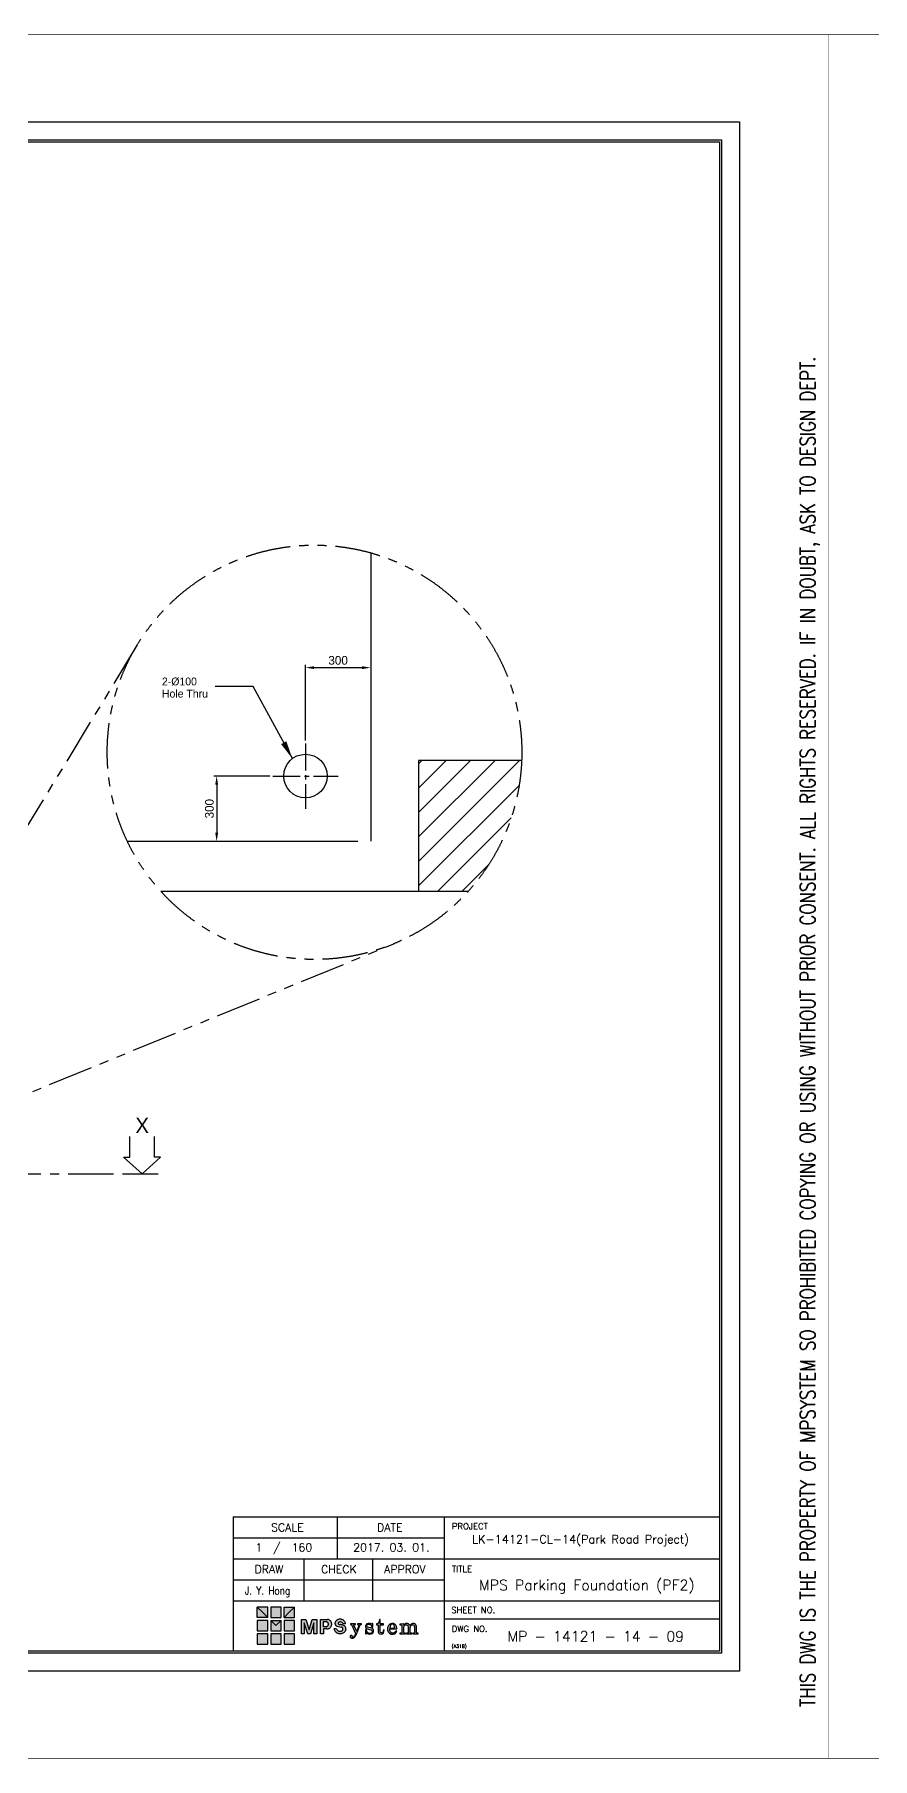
# Model space of a CAD drawing. Header units: millimetres. Extents: x -5 to 1510635, y -6 to 71285.
# Drawn here: x 608131 to 631223, y -5 to 47525 of the extents above; entities that cross this region are included whole.
import ezdxf
from ezdxf.enums import TextEntityAlignment as Align

# ---------------------------------------------------------------- set-up
doc = ezdxf.new("R2010")
doc.units = ezdxf.units.MM
doc.header["$LTSCALE"] = 1000
for name, pattern in [('CENTER', [2, 1.25, -0.25, 0.25, -0.25]), ('CENTER2', [1.125, 0.75, -0.125, 0.125, -0.125]), ('PHANTOM2', [1.25, 0.625, -0.125, 0.125, -0.125, 0.125, -0.125]), ('S-BM-1ST$0$HIDDEN', [9.525, 6.35, -3.175])]:
    doc.linetypes.add(name, pattern=pattern)
for name, color, linetype in [('1', 1, 'CENTER'), ('2', 42, 'Continuous'), ('3', 3, 'Continuous'), ('MP-1', 1, 'CENTER'), ('MP-2', 42, 'Continuous'), ('MP-3', 3, 'Continuous'), ('MP-7', 7, 'Continuous'), ('MP-8', 8, 'Continuous'), ('S-BM-1ST$0$S-BEAM', 21, 'Continuous'), ('S-COL 1ST$0$S-COL-1', 31, 'Continuous'), ('S-COL 1ST$0$S-COL-HATCH', 11, 'Continuous')]:
    doc.layers.add(name, color=color, linetype=linetype)
doc.styles.add('GHD', font='OUTLINE', dxfattribs={"bigfont": 'GHD'})
doc.styles.add('GHG1', font='simplex.shx', dxfattribs={"bigfont": 'whgtxt.shx'})
doc.styles.add('ROMANS', font='ROMANS.shx')
doc.dimstyles.new('MPS2', dxfattribs={"dimscale": 100, "dimtxt": 3, "dimasz": 3, "dimexe": 1, "dimexo": 1, "dimgap": 1, "dimtad": 1, "dimzin": 12, "dimdsep": 46, "dimtxsty": 'Standard', "dimcen": 1, "dimclrd": 1, "dimclre": 1, "dimclrt": 7, "dimazin": 2, "dimtfac": 1, "dimtmove": 0, "dimatfit": 3, "dimfxl": 1, "dimarcsym": 0})

# ---------------------------------------------------------------- blocks, each defined once
blk = doc.blocks.new('MP LOGO')
h = blk.add_hatch(color=20)
h.paths.add_polyline_path([(9, 55), (0, 64), (0, 46), (18, 46)])
h.paths.add_polyline_path([(18, 41), (0, 41), (0, 23), (18, 23)])
h.paths.add_polyline_path([(32, 32), (23, 41), (23, 23), (41, 23), (41, 41)])
h.paths.add_polyline_path([(64, 23), (64, 41), (46, 41), (46, 23)])
h.paths.add_polyline_path([(64, 46), (64, 64), (55, 55), (46, 46)])
h.paths.add_polyline_path([(64, 18), (46, 18), (46, 0), (64, 0)])
h.paths.add_polyline_path([(0, 0), (18, 0), (18, 18), (0, 18)])
h = blk.add_hatch(color=131)
h.paths.add_polyline_path([(18, 64), (0, 64), (9, 55), (18, 46)])
h.paths.add_polyline_path([(41, 64), (23, 64), (23, 46), (41, 46)])
h.paths.add_polyline_path([(64, 64), (46, 64), (46, 46), (55, 55)])
h.paths.add_polyline_path([(41, 41), (23, 41), (32, 32)])
h.paths.add_polyline_path([(41, 18), (23, 18), (23, 0), (41, 0)])
at = {"color": 131}
for points in [[(9, 55), (18, 46), (18, 64), (0, 64)], [(23, 46), (41, 46), (41, 64), (23, 64)], [(55, 55), (46, 46), (46, 64), (64, 64)], [(23, 0), (41, 0), (41, 18), (23, 18)]]:
    blk.add_lwpolyline(points, close=True, dxfattribs=at)
at = {"color": 20}
for points in [[(9, 55), (18, 46), (0, 46), (0, 64)], [(55, 55), (46, 46), (64, 46), (64, 64)], [(0, 23), (18, 23), (18, 41), (0, 41)], [(32, 32), (23, 41), (23, 23), (41, 23), (41, 41)], [(46, 23), (64, 23), (64, 41), (46, 41)], [(0, 0), (18, 0), (18, 18), (0, 18)], [(46, 0), (64, 0), (64, 18), (46, 18)]]:
    blk.add_lwpolyline(points, close=True, dxfattribs=at)
at = {"color": 143}
blk.add_lwpolyline([(23, 41), (41, 41), (32, 32), (32, 32)], close=True, dxfattribs=at)
blk = doc.blocks.new('MP LOGO 02')
at = {"layer": 'MP-2'}
h = blk.add_hatch(color=256, dxfattribs=at)
h.paths.add_polyline_path([(8.38, 4.28), (7.62, 4.28), (7.62, 1.78), (8.09, 1.78), (8.09, 3.69), (8.69, 1.78), (9.16, 1.78), (9.76, 3.69), (9.76, 1.78), (10.23, 1.78), (10.23, 4.28), (9.47, 4.28), (8.92, 2.49)])
h.paths.add_polyline_path([(10.86, 1.78), (11.38, 1.78), (11.38, 2.62), (12, 2.62), (12.11, 2.63), (12.2, 2.65), (12.3, 2.68), (12.39, 2.73), (12.47, 2.78), (12.55, 2.85), (12.62, 2.92), (12.68, 3), (12.73, 3.09), (12.77, 3.18), (12.79, 3.28), (12.81, 3.38), (12.81, 3.48), (12.8, 3.58), (12.78, 3.68), (12.75, 3.77), (12.7, 3.86), (12.65, 3.95), (12.59, 4.02), (12.51, 4.09), (12.43, 4.15), (12.35, 4.2), (12.25, 4.24), (12.16, 4.27), (12.06, 4.28), (10.86, 4.28)])
h.paths.add_polyline_path([(11.38, 3.89), (11.85, 3.89), (11.92, 3.88), (11.99, 3.85), (12.05, 3.82), (12.1, 3.77), (12.15, 3.72), (12.19, 3.66), (12.22, 3.59), (12.23, 3.52), (12.24, 3.45), (12.23, 3.38), (12.22, 3.31), (12.19, 3.24), (12.15, 3.18), (12.1, 3.13), (12.05, 3.09), (11.99, 3.05), (11.92, 3.02), (11.85, 3.01), (11.38, 3.01)], flags=16)
h.paths.add_polyline_path([(14.02, 3.76), (14.1, 3.8), (14.18, 3.82), (14.26, 3.83), (14.34, 3.83), (14.42, 3.81), (14.5, 3.79), (14.57, 3.75), (14.64, 3.7), (14.7, 3.65), (14.75, 3.58), (15.19, 3.58), (15.16, 3.69), (15.11, 3.79), (15.06, 3.88), (14.99, 3.97), (14.91, 4.05), (14.83, 4.12), (14.74, 4.18), (14.64, 4.23), (14.53, 4.27), (14.42, 4.29), (14.31, 4.31), (14.2, 4.31), (14.09, 4.29), (13.99, 4.27), (13.88, 4.23), (13.78, 4.18), (13.69, 4.12), (13.6, 4.05), (13.53, 3.97), (13.48, 3.92), (13.44, 3.85), (13.41, 3.79), (13.39, 3.72), (13.37, 3.64), (13.37, 3.57), (13.39, 3.49), (13.41, 3.42), (13.44, 3.35), (13.48, 3.29), (13.52, 3.23), (13.58, 3.19), (13.64, 3.14), (13.71, 3.11), (14.46, 2.93), (14.55, 2.91), (14.65, 2.84), (14.72, 2.75), (14.75, 2.63), (14.74, 2.52), (14.7, 2.41), (14.62, 2.32), (14.54, 2.28), (14.46, 2.25), (14.37, 2.23), (14.29, 2.22), (14.2, 2.23), (14.11, 2.24), (14.03, 2.27), (13.95, 2.3), (13.88, 2.35), (13.81, 2.41), (13.75, 2.47), (13.7, 2.54), (13.66, 2.62), (13.19, 2.62), (13.23, 2.51), (13.28, 2.4), (13.34, 2.3), (13.41, 2.21), (13.49, 2.12), (13.58, 2.05), (13.68, 1.98), (13.78, 1.92), (13.89, 1.88), (14, 1.85), (14.12, 1.82), (14.24, 1.82), (14.35, 1.82), (14.47, 1.83), (14.58, 1.86), (14.69, 1.9), (14.8, 1.95), (14.9, 2.02), (14.99, 2.09), (15.08, 2.17), (15.15, 2.26), (15.22, 2.36), (15.25, 2.43), (15.27, 2.51), (15.28, 2.59), (15.27, 2.67), (15.26, 2.75), (15.24, 2.83), (15.21, 2.9), (15.17, 2.97), (15.12, 3.04), (15.06, 3.1), (15, 3.14), (14.93, 3.19), (14.85, 3.22), (14.74, 3.27), (14.62, 3.32), (14.5, 3.36), (14.38, 3.38), (14.26, 3.4), (14.18, 3.41), (14.1, 3.42), (14.03, 3.46), (13.95, 3.52), (13.92, 3.59), (13.92, 3.67), (13.97, 3.74)])
h.paths.add_polyline_path([(16.65, 3.29), (16.65, 3.36), (16.7, 3.4), (16.91, 3.4), (16.91, 3.52), (16.03, 3.52), (16.03, 3.4), (16.16, 3.38), (16.3, 3.3), (16.93, 1.85), (16.89, 1.71), (16.73, 1.44), (16.6, 1.28), (16.47, 1.2), (16.35, 1.21), (16.37, 1.41), (16.29, 1.51), (16.13, 1.51), (16.01, 1.42), (16, 1.21), (16.09, 1.09), (16.24, 1.03), (16.44, 1.03), (16.57, 1.08), (16.76, 1.23), (16.94, 1.49), (17.11, 1.82), (17.68, 3.25), (17.79, 3.36), (17.97, 3.4), (17.97, 3.52), (17.23, 3.52), (17.23, 3.4), (17.45, 3.37), (17.5, 3.31), (17.5, 3.25), (17.12, 2.26), (17.06, 2.32)])
h.paths.add_polyline_path([(18.99, 2.94), (18.89, 3.01), (18.85, 3.09), (18.85, 3.24), (18.89, 3.31), (19, 3.41), (19.08, 3.43), (19.38, 3.42), (19.5, 3.36), (19.62, 3.25), (19.78, 2.94), (19.88, 2.94), (19.88, 3.56), (19.78, 3.56), (19.67, 3.43), (19.44, 3.56), (19.1, 3.58), (18.85, 3.5), (18.72, 3.36), (18.64, 3.14), (18.64, 2.97), (18.68, 2.83), (18.73, 2.74), (18.89, 2.62), (19.56, 2.45), (19.67, 2.4), (19.78, 2.28), (19.78, 2.09), (19.71, 1.98), (19.56, 1.9), (19.44, 1.87), (19.21, 1.9), (19.03, 1.98), (18.9, 2.11), (18.81, 2.28), (18.76, 2.47), (18.62, 2.47), (18.62, 1.76), (18.76, 1.76), (18.84, 1.9), (19.1, 1.77), (19.25, 1.73), (19.62, 1.76), (19.82, 1.86), (19.96, 2.04), (20, 2.17), (20, 2.42), (19.95, 2.57), (19.82, 2.7), (19.7, 2.78)])
h.paths.add_polyline_path([(21.18, 3.36), (21.73, 3.36), (21.73, 3.52), (21.18, 3.52), (21.18, 4.28), (21.03, 4.28), (20.99, 4.03), (20.92, 3.79), (20.74, 3.58), (20.52, 3.52), (20.52, 3.36), (20.82, 3.36), (20.82, 2.06), (20.85, 1.96), (20.96, 1.83), (21.09, 1.76), (21.39, 1.73), (21.58, 1.81), (21.71, 1.92), (21.81, 2.13), (21.84, 2.47), (21.71, 2.47), (21.68, 2.21), (21.56, 2), (21.45, 1.95), (21.32, 1.95), (21.2, 2.03), (21.18, 2.09)])
h.paths.add_polyline_path([(24.02, 2.64), (24.02, 2.75), (23.92, 3.15), (23.84, 3.29), (23.71, 3.43), (23.43, 3.57), (23.15, 3.58), (22.95, 3.53), (22.81, 3.46), (22.57, 3.2), (22.44, 2.85), (22.43, 2.49), (22.47, 2.31), (22.55, 2.12), (22.76, 1.88), (23.06, 1.75), (23.41, 1.73), (23.63, 1.81), (23.8, 1.93), (23.92, 2.07), (24.02, 2.27), (23.89, 2.31), (23.77, 2.12), (23.63, 2), (23.53, 1.95), (23.43, 1.92), (23.17, 1.93), (23, 2.03), (22.91, 2.14), (22.84, 2.34), (22.81, 2.64)])
h.paths.add_polyline_path([(22.81, 2.79), (22.85, 3.07), (22.92, 3.25), (23.02, 3.37), (23.16, 3.43), (23.35, 3.43), (23.45, 3.4), (23.53, 3.32), (23.62, 3.12), (23.62, 2.8)], flags=16)
h.paths.add_polyline_path([(25.23, 2.86), (25.26, 3.01), (25.34, 3.2), (25.43, 3.29), (25.57, 3.36), (25.75, 3.36), (25.86, 3.31), (25.94, 3.22), (26, 3.06), (26, 1.98), (25.94, 1.92), (25.68, 1.92), (25.68, 1.78), (26.61, 1.78), (26.61, 1.92), (26.38, 1.92), (26.33, 2), (26.33, 2.89), (26.37, 3.06), (26.43, 3.19), (26.51, 3.27), (26.68, 3.36), (26.86, 3.36), (26.97, 3.3), (27.04, 3.17), (27.08, 3), (27.08, 2.01), (27.02, 1.92), (26.77, 1.92), (26.77, 1.78), (27.7, 1.78), (27.7, 1.92), (27.46, 1.92), (27.41, 1.98), (27.41, 3.06), (27.38, 3.24), (27.22, 3.47), (27.02, 3.57), (26.74, 3.57), (26.47, 3.43), (26.35, 3.3), (26.33, 3.25), (26.29, 3.22), (26.22, 3.36), (26.05, 3.52), (25.86, 3.58), (25.7, 3.58), (25.57, 3.55), (25.42, 3.46), (25.32, 3.37), (25.26, 3.26), (25.23, 3.26), (25.23, 3.52), (24.56, 3.48), (24.56, 3.32), (24.85, 3.32), (24.9, 3.25), (24.9, 2), (24.83, 1.92), (24.57, 1.92), (24.57, 1.78), (24.9, 1.78), (25.52, 1.78), (25.52, 1.92), (25.28, 1.92), (25.23, 2)])
for points in [[(8.09, 1.78), (7.62, 1.78), (7.62, 4.28), (8.38, 4.28), (8.92, 2.49), (9.47, 4.28), (10.23, 4.28), (10.23, 1.78), (9.76, 1.78), (9.76, 3.69), (9.16, 1.78), (8.69, 1.78), (8.09, 3.69), (8.09, 1.78)], [(16.03, 3.52), (16.03, 3.4), (16.16, 3.38), (16.3, 3.3), (16.93, 1.85), (16.89, 1.71), (16.73, 1.44), (16.6, 1.28), (16.47, 1.2), (16.35, 1.21), (16.37, 1.41), (16.29, 1.51), (16.13, 1.51), (16.01, 1.42), (16, 1.21), (16.09, 1.09), (16.24, 1.03), (16.44, 1.03), (16.57, 1.08), (16.76, 1.23), (16.94, 1.49), (17.11, 1.82), (17.68, 3.25), (17.79, 3.36), (17.97, 3.4), (17.97, 3.52), (17.23, 3.52), (17.23, 3.4), (17.45, 3.37), (17.5, 3.31), (17.5, 3.25), (17.12, 2.26), (17.06, 2.32), (16.65, 3.29), (16.65, 3.36), (16.7, 3.4), (16.91, 3.4), (16.91, 3.52), (16.03, 3.52)], [(19.1, 3.58), (18.85, 3.5), (18.72, 3.36), (18.64, 3.14), (18.64, 2.97), (18.68, 2.83), (18.73, 2.74), (18.89, 2.62), (19.56, 2.45), (19.67, 2.4), (19.78, 2.28), (19.78, 2.09), (19.71, 1.98), (19.56, 1.9), (19.44, 1.87), (19.21, 1.9), (19.03, 1.98), (18.9, 2.11), (18.81, 2.28), (18.76, 2.47), (18.62, 2.47), (18.62, 1.76), (18.76, 1.76), (18.84, 1.9), (19.1, 1.77), (19.25, 1.73), (19.62, 1.76), (19.82, 1.86), (19.96, 2.04), (20, 2.17), (20, 2.42), (19.95, 2.57), (19.82, 2.7), (19.7, 2.78), (18.99, 2.94), (18.89, 3.01), (18.85, 3.09), (18.85, 3.24), (18.89, 3.31), (19, 3.41), (19.08, 3.43), (19.38, 3.42), (19.5, 3.36), (19.62, 3.25), (19.78, 2.94), (19.88, 2.94), (19.88, 3.56), (19.78, 3.56), (19.69, 3.45), (19.65, 3.45), (19.44, 3.56), (19.1, 3.58)], [(21.03, 4.28), (20.99, 4.03), (20.92, 3.79), (20.74, 3.58), (20.52, 3.52), (20.52, 3.36), (20.82, 3.36), (20.82, 2.06), (20.85, 1.96), (20.96, 1.83), (21.09, 1.76), (21.39, 1.73), (21.58, 1.81), (21.71, 1.92), (21.81, 2.13), (21.84, 2.47), (21.71, 2.47), (21.68, 2.21), (21.56, 2), (21.45, 1.95), (21.32, 1.95), (21.2, 2.03), (21.18, 2.09), (21.18, 3.36), (21.73, 3.36), (21.73, 3.52), (21.18, 3.52), (21.18, 4.28), (21.03, 4.28)], [(23.15, 3.58), (22.95, 3.53), (22.81, 3.46), (22.57, 3.2), (22.44, 2.85), (22.43, 2.49), (22.47, 2.31), (22.55, 2.12), (22.76, 1.88), (23.06, 1.75), (23.41, 1.73), (23.63, 1.81), (23.8, 1.93), (23.92, 2.07), (24.02, 2.27), (23.89, 2.31), (23.77, 2.12), (23.63, 2), (23.53, 1.95), (23.43, 1.92), (23.17, 1.93), (23, 2.03), (22.91, 2.14), (22.84, 2.34), (22.81, 2.64), (24.02, 2.64), (24.02, 2.75), (23.92, 3.15), (23.84, 3.29), (23.71, 3.43), (23.43, 3.57), (23.15, 3.58)], [(23.16, 3.43), (23.02, 3.37), (22.92, 3.25), (22.85, 3.07), (22.81, 2.79), (23.62, 2.8), (23.62, 3.12), (23.53, 3.32), (23.45, 3.4), (23.35, 3.43), (23.16, 3.43)], [(25.7, 3.58), (25.57, 3.55), (25.42, 3.46), (25.32, 3.37), (25.26, 3.26), (25.23, 3.26), (25.23, 3.52), (24.56, 3.48), (24.56, 3.32), (24.85, 3.32), (24.9, 3.25), (24.9, 2), (24.83, 1.92), (24.57, 1.92), (24.57, 1.78), (24.9, 1.78), (25.52, 1.78), (25.52, 1.92), (25.28, 1.92), (25.23, 2), (25.23, 2.86), (25.26, 3.01), (25.34, 3.2), (25.43, 3.29), (25.57, 3.36), (25.75, 3.36), (25.86, 3.31), (25.94, 3.22), (26, 3.06), (26, 1.98), (25.94, 1.92), (25.68, 1.92), (25.68, 1.78), (26.61, 1.78), (26.61, 1.92), (26.38, 1.92), (26.33, 2), (26.33, 2.89), (26.37, 3.06), (26.43, 3.19), (26.51, 3.27), (26.68, 3.36), (26.86, 3.36), (26.97, 3.3), (27.04, 3.17), (27.08, 3), (27.08, 2.01), (27.02, 1.92), (26.77, 1.92), (26.77, 1.78), (27.7, 1.78), (27.7, 1.92), (27.46, 1.92), (27.41, 1.98), (27.41, 3.06), (27.38, 3.24), (27.22, 3.47), (27.02, 3.57), (26.74, 3.57), (26.47, 3.43), (26.35, 3.3), (26.33, 3.25), (26.29, 3.22), (26.22, 3.36), (26.05, 3.52), (25.86, 3.58), (25.7, 3.58)]]:
    blk.add_lwpolyline(points, close=True, dxfattribs=at)
for points in [[(12, 2.62), (11.38, 2.62), (11.38, 1.78), (10.86, 1.78), (10.86, 4.28), (12.06, 4.28)], [(11.85, 3.01), (11.38, 3.01), (11.38, 3.89), (11.85, 3.89)], [(11.85, 3.01), (11.92, 3.02), (11.99, 3.05), (12.05, 3.09), (12.1, 3.13), (12.15, 3.18), (12.19, 3.24), (12.22, 3.31), (12.23, 3.38), (12.24, 3.45), (12.23, 3.52), (12.22, 3.59), (12.19, 3.66), (12.15, 3.72), (12.1, 3.77), (12.05, 3.82), (11.99, 3.85), (11.92, 3.88), (11.85, 3.89)], [(12, 2.62), (12.11, 2.63), (12.2, 2.65), (12.3, 2.68), (12.39, 2.73), (12.47, 2.78), (12.55, 2.85), (12.62, 2.92), (12.68, 3), (12.73, 3.09), (12.77, 3.18), (12.79, 3.28), (12.81, 3.38), (12.81, 3.48), (12.8, 3.58), (12.78, 3.68), (12.75, 3.77), (12.7, 3.86), (12.65, 3.95), (12.59, 4.02), (12.51, 4.09), (12.43, 4.15), (12.35, 4.2), (12.25, 4.24), (12.16, 4.27), (12.06, 4.28)], [(13.66, 2.62), (13.19, 2.62), (13.23, 2.51), (13.28, 2.4), (13.34, 2.3), (13.41, 2.21), (13.49, 2.12), (13.58, 2.05), (13.68, 1.98), (13.78, 1.92), (13.89, 1.88), (14, 1.85), (14.12, 1.82), (14.24, 1.82), (14.35, 1.82), (14.47, 1.83), (14.58, 1.86), (14.69, 1.9), (14.8, 1.95), (14.9, 2.02), (14.99, 2.09), (15.08, 2.17), (15.15, 2.26), (15.22, 2.36), (15.25, 2.43), (15.27, 2.51), (15.28, 2.59), (15.27, 2.67), (15.26, 2.75), (15.24, 2.83), (15.21, 2.9), (15.17, 2.97), (15.12, 3.04), (15.06, 3.1), (15, 3.14), (14.93, 3.19), (14.85, 3.22), (14.74, 3.27), (14.62, 3.32), (14.5, 3.36), (14.38, 3.38), (14.26, 3.4)], [(14.75, 3.58), (15.19, 3.58), (15.16, 3.69), (15.11, 3.79), (15.06, 3.88), (14.99, 3.97), (14.91, 4.05), (14.83, 4.12), (14.74, 4.18), (14.64, 4.23), (14.53, 4.27), (14.42, 4.29), (14.31, 4.31), (14.2, 4.31), (14.09, 4.29), (13.99, 4.27), (13.88, 4.23), (13.78, 4.18), (13.69, 4.12), (13.6, 4.05), (13.53, 3.97), (13.48, 3.92), (13.44, 3.85), (13.41, 3.79), (13.39, 3.72), (13.37, 3.64), (13.37, 3.57), (13.39, 3.49), (13.41, 3.42), (13.44, 3.35), (13.48, 3.29), (13.52, 3.23), (13.58, 3.19), (13.64, 3.14), (13.71, 3.11), (14.46, 2.93)], [(14.02, 3.76), (13.99, 3.75), (13.96, 3.72), (13.93, 3.69), (13.92, 3.65), (13.92, 3.61), (13.93, 3.57), (13.94, 3.53), (13.97, 3.5)], [(13.97, 3.5), (14.03, 3.46), (14.1, 3.42), (14.18, 3.41), (14.26, 3.4)], [(14.75, 3.58), (14.7, 3.65), (14.64, 3.7), (14.57, 3.75), (14.5, 3.79), (14.42, 3.81), (14.34, 3.83), (14.26, 3.83), (14.18, 3.82), (14.1, 3.8), (14.02, 3.76)], [(13.66, 2.62), (13.7, 2.54), (13.75, 2.47), (13.81, 2.41), (13.88, 2.35), (13.95, 2.3), (14.03, 2.27), (14.11, 2.24), (14.2, 2.23), (14.29, 2.22), (14.37, 2.23), (14.46, 2.25), (14.54, 2.28)], [(14.54, 2.28), (14.59, 2.31), (14.64, 2.34), (14.68, 2.39), (14.71, 2.44), (14.73, 2.49), (14.75, 2.55), (14.75, 2.61), (14.74, 2.66), (14.73, 2.72), (14.7, 2.77), (14.66, 2.82), (14.62, 2.86), (14.57, 2.89), (14.52, 2.92), (14.46, 2.93)]]:
    blk.add_lwpolyline(points, dxfattribs=at)
at = {"color": 40, "xscale": 0.1000000000000227, "yscale": 0.1000000000000227, "zscale": 0.1000000000000227}
blk.add_blockref('MP LOGO', (0, 0), dxfattribs=at)
blk = doc.blocks.new('*D268')
at = {"layer": 'DEFPOINTS', "color": 0, "linetype": 'ByBlock', "transparency": 16777216}
for p in [(617397, 30069), (617397, 30069), (615597, 27981)]:
    blk.add_point(p, dxfattribs=at)
at = {"layer": 'MP-7', "color": 1, "linetype": 'ByBlock', "lineweight": -2, "transparency": 16777216}
for p, q in [((615597, 28061), (615597, 30149)), ((615837, 30069), (617157, 30069))]:
    blk.add_line(p, q, dxfattribs=at)
at = {"layer": 'MP-7', "color": 1, "linetype": 'ByBlock', "transparency": 16777216}
for points in [[(615837, 30109), (615837, 30029), (615597, 30069)], [(617157, 30109), (617157, 30029), (617397, 30069)]]:
    blk.add_solid(points, dxfattribs=at)
at = {"layer": 'MP-7', "color": 7, "linetype": 'ByBlock', "transparency": 16777216, "insert": (616497, 30269), "char_height": 240, "attachment_point": 5}
blk.add_mtext('300', dxfattribs=at)
blk = doc.blocks.new('*D269')
at = {"layer": 'DEFPOINTS', "color": 0, "linetype": 'ByBlock', "transparency": 16777216}
for p in [(614697, 27081), (613151, 25281), (613151, 25281)]:
    blk.add_point(p, dxfattribs=at)
at = {"layer": 'MP-7', "color": 1, "linetype": 'ByBlock', "lineweight": -2, "transparency": 16777216}
for p, q in [((614617, 27081), (613071, 27081)), ((613151, 26841), (613151, 25521))]:
    blk.add_line(p, q, dxfattribs=at)
at = {"layer": 'MP-7', "color": 1, "linetype": 'ByBlock', "transparency": 16777216}
for points in [[(613111, 26841), (613191, 26841), (613151, 27081)], [(613111, 25521), (613191, 25521), (613151, 25281)]]:
    blk.add_solid(points, dxfattribs=at)
at = {"layer": 'MP-7', "color": 7, "linetype": 'ByBlock', "transparency": 16777216, "insert": (612951, 26181), "char_height": 240, "attachment_point": 5, "rotation": 90}
blk.add_mtext('300', dxfattribs=at)

msp = doc.modelspace()

# ---------------------------------------------------------------- hatches: boundary and pattern name
at = {"layer": 'S-COL 1ST$0$S-COL-HATCH'}
h = msp.add_hatch(dxfattribs=at)
h.set_pattern_fill('ANSI31', color=256, scale=150)
h.set_pattern_definition([(45, (-23422692.56, 964820.3), (-336.759605, 336.759605), [])])
h.paths.add_polyline_path([(618715.511, 23907.49), (620086.123, 23907.49, 0.175406688), (621554.267, 27507.49), (618715.511, 27507.49)])

# ---------------------------------------------------------------- linework, layer by layer
at = {"layer": '1'}
msp.add_line((601058.708, 16115.545, 0), (610652.906, 16115.545, 0), dxfattribs=at)
at = {"layer": '3'}
msp.add_line((610652.906, 16115.545, 0), (611535.906, 16115.545, 0), dxfattribs=at)
at = {"layer": 'MP-1', "color": 6, "linetype": 'PHANTOM2', "ltscale": 2}
for p, q in [((610964.729, 30699.657, 0), (600467.334, 13408.361, 0)), ((599292.802, 14783.297, 0), (618011.92, 22450.036, 0))]:
    msp.add_line(p, q, dxfattribs=at)
at = {"layer": 'MP-1', "linetype": 'CENTER2'}
for p, q in [((615597.28, 27981.101, 0), (615597.28, 26181.101, 0)), ((614697.28, 27081.101, 0), (616497.28, 27081.101, 0))]:
    msp.add_line(p, q, dxfattribs=at)
at = {"layer": 'MP-1', "color": 6, "linetype": 'PHANTOM2', "ltscale": 2}
msp.add_circle((615847.128, 27735.596, 0), 5711.696, dxfattribs=at)
at = {"layer": 'MP-2'}
for p, q in [((610754.119, 16577.862, 0), (610754.119, 17141.021, 0)), ((611434.7, 16577.862, 0), (611434.7, 17141.021, 0)), ((611094.409, 16115.553, 0), (610586.002, 16577.862, 0)), ((610586.002, 16577.862, 0), (610754.119, 16577.862, 0)), ((611094.409, 16115.553, 0), (611602.816, 16577.862, 0)), ((611602.816, 16577.862, 0), (611434.7, 16577.862, 0)), ((613604.973, 6661.238), (613604.973, 2954.343)), ((613604.973, 6661.238), (627005.657, 6661.238)), ((616473.7, 6661.238), (616473.7, 5501.274)), ((619416.103, 6661.238), (619416.103, 2954.343)), ((613604.973, 6081.256), (619416.103, 6081.256)), ((613604.973, 5501.274), (627005.657, 5501.274)), ((615550.718, 5501.274), (615550.718, 4341.311)), ((617446.573, 5501.274), (617446.573, 4341.311)), ((613604.973, 4921.293), (619416.103, 4921.293)), ((613604.973, 4341.311), (627005.657, 4341.311)), ((619416.103, 3843.952), (627005.657, 3843.952))]:
    msp.add_line(p, q, dxfattribs=at)
at = {"layer": 'MP-2', "const_width": 10}
for points in [[(630000, 0), (562800, 0), (562800, 47520), (630000, 47520)], [(697200, 0), (630000, 0), (630000, 47520), (697200, 47520)]]:
    msp.add_lwpolyline(points, close=True, dxfattribs=at)
at = {"layer": 'MP-7'}
for points in [[(565240, 45120), (627560, 45120), (627560, 2400), (565240, 2400)], [(627061.091, 2898.909), (565738.909, 2898.909), (565738.909, 44621.091), (627061.091, 44621.091)], [(565794.343, 44565.657), (627005.657, 44565.657), (627005.657, 2954.343), (565794.343, 2954.343)]]:
    msp.add_lwpolyline(points, close=True, dxfattribs=at)
at = {"layer": 'MP-8'}
msp.add_line((617397.28, 33232.914, 0), (617397.28, 25281.101, 0), dxfattribs=at)
msp.add_circle((615597.28, 27081.101, 0), 600, dxfattribs=at)
at = {"layer": 'S-BM-1ST$0$S-BEAM', "linetype": 'S-BM-1ST$0$HIDDEN'}
msp.add_line((610689.713, 25281.101, 0), (618715.511, 25281.101, 0), dxfattribs=at)
at = {"layer": 'S-BM-1ST$0$S-BEAM'}
msp.add_line((611608.133, 23907.49, 0), (618715.511, 23907.49, 0), dxfattribs=at)
at = {"layer": 'S-COL 1ST$0$S-COL-1', "elevation": 0}
msp.add_lwpolyline([(621554.267, 27507.49), (618715.511, 27507.49), (618715.511, 23907.49), (620086.123, 23907.49)], dxfattribs=at)

# ---------------------------------------------------------------- block references
at = {"layer": 'MP-3', "xscale": 160, "yscale": 160, "zscale": 160}
msp.add_blockref('MP LOGO 02', (614271.033, 3146.572), dxfattribs=at)

# ---------------------------------------------------------------- texts
at = {"layer": '2', "color": 7, "char_height": 216, "attachment_point": 7, "style": 'ROMANS'}
for s, insert in [('{\\fﾱﾼﾸﾲ|b0|i0|c129|p49;2-%%C100}', (611643.04, 29572.278, 0)), ('{\\fﾱﾼﾸﾲ|b0|i0|c129|p49;Hole Thru}', (611643.04, 29241.756, 0))]:
    msp.add_mtext(s, dxfattribs=dict(at, insert=insert))
at = {"layer": '3', "style": 'GHD'}
msp.add_text('X', height=423.36, dxfattribs=at).set_placement((611098.326, 17238.261, 0), align=Align.CENTER)
at = {"layer": 'MP-2'}
for s, height, style, p in [('LK-14121-CL-14(Park Road Project)', 227.55556, 'GHG1', (623178.341, 5927.042)), ('1  /  160', 220.6061, 'ROMANS', (614999.367, 5702.953)), ('2017. 03. 01.', 220.60606, 'ROMANS', (617963.393, 5702.953)), ('MP - 14121 - 14 - 09', 284.44444, 'GHG1', (623598.201, 3220.883))]:
    msp.add_text(s, height=height, rotation=0.0000004, dxfattribs=dict(at, style=style)).set_placement(p, align=Align.CENTER)
at = {"layer": 'MP-2', "style": 'GHG1'}
msp.add_text('MPS Parking Foundation (PF2)', height=284.44444, rotation=0.0000004, dxfattribs=at).set_placement((626320.201, 4636.342), align=Align.RIGHT)
at = {"layer": 'MP-2', "style": 'ROMANS', "width": 0.8}
msp.add_text('J. Y. Hong', height=220.6061, rotation=0.0000004, dxfattribs=at).set_placement((614551.406, 4515.446), align=Align.CENTER)
at = {"layer": 'MP-2', "style": 'ROMANS'}
msp.add_text('(A31B)', height=90.5051, rotation=0.0000004, dxfattribs=at).set_placement((619625.521, 3044.616))
at = {"layer": 'MP-3', "style": 'ROMANS'}
for s, p in [('SCALE', (615099.675, 6255.978)), ('DATE', (617921.413, 6255.978)), ('DRAW', (614592.438, 5104.247)), ('CHECK', (616518.201, 5104.247)), ('APPROV', (618337.101, 5104.247))]:
    msp.add_text(s, height=220.6061, rotation=0.0000004, dxfattribs=at).set_placement(p, align=Align.CENTER)
for s, p in [('PROJECT', (619633.829, 6314.245)), ('TITLE', (619633.829, 5133.324)), ('SHEET NO.', (619616.856, 4003.479)), ('DWG NO.', (619625.521, 3485.368))]:
    msp.add_text(s, height=169.697, rotation=0.0000004, dxfattribs=at).set_placement(p)
at = {"layer": 'MP-8', "style": 'ROMANS', "width": 0.8}
msp.add_text('THIS DWG IS THE PROPERTY OF MPSYSTEM SO PROHIBITED COPYING OR USING WITHOUT PRIOR CONSENT. ALL RIGHTS RESERVED. IF IN DOUBT, ASK TO DESIGN DEPT.', height=414.72, rotation=90, dxfattribs=at).set_placement((629640.322, 1418.077))

# ---------------------------------------------------------------- dimensions: what is measured, and where the dimension line sits
at = {"layer": 'MP-7', "linetype": 'ByBlock'}
dim = msp.add_linear_dim(base=(617397.28, 30068.949, 0), p1=(615597.28, 27981.101, 0), p2=(617397.28, 30068.949, 0), dimstyle='MPS2', override={"dimscale": 80, "dimlfac": 0.166667}, dxfattribs=at)
dim.commit()
dim.dimension.update_dxf_attribs({"geometry": '*D268', "text_midpoint": (616497.28, 30268.949, 0)})
dim = msp.add_linear_dim(base=(613151.076, 25281.101, 0), p1=(614697.28, 27081.101, 0), p2=(613151.076, 25281.101, 0), angle=90, dimstyle='MPS2', override={"dimscale": 80, "dimlfac": 0.166667}, dxfattribs=at)
dim.commit()
dim.dimension.update_dxf_attribs({"geometry": '*D269', "text_midpoint": (612951.076, 26181.101, 0)})

# ---------------------------------------------------------------- leaders
msp.add_leader([(615236.931, 27560.839, 0), (614158.792, 29547.868, 0), (613107.301, 29547.868, 0)], dimstyle='MPS2', override={"dimasz": 5, "dimgap": 1, "dimtad": 0}, dxfattribs=at)

doc.saveas('drawing.dxf')
